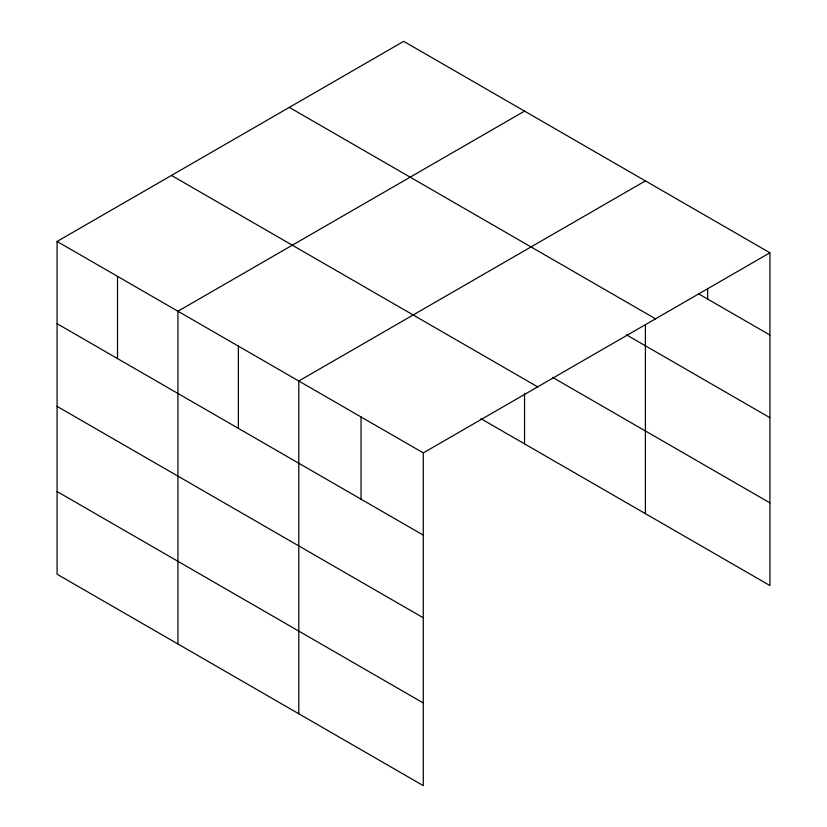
<?xml version="1.0" encoding="UTF-8"?>
<svg xmlns="http://www.w3.org/2000/svg" width="827" height="827" viewBox="0 0 827 827"><rect width="100%" height="100%" fill="white"/><g stroke="black" fill="none" stroke-linecap="round" stroke-linejoin="round"><path stroke-width="1.24" d="M57.084 241.463L423.3 452.896L423.3 785.65L57.084 574.217L57.084 241.463L403.7 41.35L769.916 252.783L769.916 585.537L480.911 418.679M524.545 111.128L177.939 311.241L177.939 643.985M645.401 180.896L298.785 381.009L298.785 713.763M423.3 452.896L769.916 252.783M698.763 293.936L769.916 335.007M289.316 107.386L655.532 318.819M626.38 334.811L769.916 417.687M552.529 377.35L769.916 502.857M171.468 175.427L537.684 386.86M57.084 323.688L423.3 535.131M57.084 406.367L423.3 617.8M57.084 491.538L423.3 702.981M707.654 288.788L707.654 299.064M645.401 325.125L645.401 513.65M524.545 393.497L524.545 443.872M361.048 416.953L361.048 499.177M238.362 346.12L238.362 428.355M117.506 276.352L117.506 358.577"/></g></svg>
